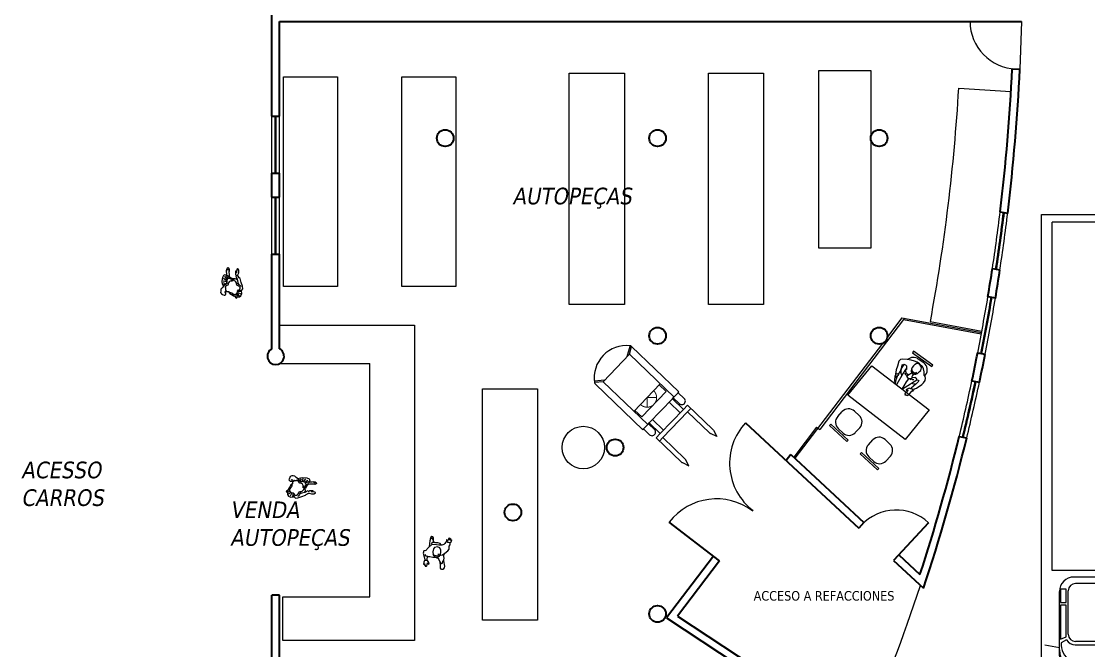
# Model space of a CAD drawing. Header units: millimetres. Extents: x 262 to 370, y -104 to 114.
# Drawn here: x 335.21 to 357.64, y -88.8 to -75.58 of the extents above; entities that cross this region are included whole.
import ezdxf

# ---------------------------------------------------------------- set-up
doc = ezdxf.new("R2010")
doc.units = ezdxf.units.MM
doc.header["$LTSCALE"] = 0.1
doc.layers.get('0').update_dxf_attribs({"lineweight": 9})
for name, color, linetype, lineweight in [('detalles', 2, 'Continuous', 9), ('letreros y cotas', 6, 'Continuous', 13), ('mobiliario', 3, 'Continuous', 13), ('muros', 4, 'Continuous', 30)]:
    doc.layers.add(name, color=color, linetype=linetype, lineweight=lineweight)
doc.styles.get("Standard").update_dxf_attribs({"font": 'tahoma.ttf', "oblique": 10, "height": 0.35})

# ---------------------------------------------------------------- blocks, each defined once
blk = doc.blocks.new('personasp21')
at = {"color": 0, "linetype": 'ByBlock'}
for p, q in [((-0.177, 0.013), (-0.199, 0.016)), ((-0.161, 0.038), (-0.179, 0.044)), ((-0.162, 0.068), (-0.165, 0.071)), ((0.004, 0.167), (0.011, 0.189)), ((0.02, 0.148), (0.048, 0.196)), ((0.065, 0.137), (0.079, 0.203)), ((0.086, 0.133), (0.138, 0.196)), ((0.121, 0.127), (0.183, 0.167)), ((0.127, 0.035), (0.155, 0.052)), ((0.134, 0.107), (0.199, 0.136)), ((0.138, 0.069), (0.182, 0.089)), ((-0.199, -0.069), (-0.237, -0.097)), ((-0.172, -0.093), (-0.236, -0.13)), ((-0.208, -0.042), (-0.232, -0.045)), ((-0.199, -0.02), (-0.213, -0.01)), ((-0.158, -0.104), (-0.188, -0.171)), ((-0.131, -0.106), (-0.14, -0.175)), ((0.014, -0.12), (0.018, -0.107)), ((0.018, -0.107), (0.03, -0.096)), ((0.03, -0.096), (0.035, -0.092))]:
    blk.add_line(p, q, dxfattribs=at)
for points in [[(0.044, 0.095), (0.023, 0.138), (-0.017, 0.189), (-0.062, 0.222), (-0.09, 0.25), (-0.13, 0.254), (-0.157, 0.257), (-0.189, 0.24), (-0.198, 0.219), (-0.213, 0.185), (-0.216, 0.171), (-0.206, 0.157), (-0.188, 0.145), (-0.154, 0.147), (-0.124, 0.145), (-0.12, 0.152), (-0.134, 0.162), (-0.16, 0.169), (-0.167, 0.164)], [(-0.138, 0.096), (-0.178, 0.066), (-0.198, 0.027), (-0.227, -0.015), (-0.251, -0.076), (-0.247, -0.139), (-0.227, -0.168), (-0.178, -0.19), (-0.123, -0.183), (-0.112, -0.175)], [(-0.027, 0.199), (0.025, 0.215), (0.071, 0.222), (0.162, 0.213), (0.205, 0.191), (0.219, 0.162), (0.207, 0.131), (0.195, 0.095), (0.171, 0.068), (0.151, 0.037), (0.13, -0.011)], [(0.111, -0.089), (0.124, -0.073), (0.128, -0.049), (0.127, -0.015), (0.117, 0.02), (0.128, 0.059), (0.135, 0.083), (0.127, 0.116), (0.107, 0.127), (0.078, 0.128), (0.02, 0.141)], [(0.083, 0.043), (0.087, 0.035), (0.106, 0.025), (0.106, 0.02), (0.09, 0.014), (0.088, 0.006)], [(0.212, 0.13), (0.24, 0.127), (0.274, 0.131), (0.305, 0.134), (0.335, 0.13), (0.357, 0.114), (0.364, 0.097), (0.354, 0.086), (0.327, 0.076), (0.289, 0.079), (0.263, 0.082), (0.226, 0.081), (0.178, 0.075)], [(0.289, 0.13), (0.313, 0.124), (0.332, 0.11), (0.33, 0.097), (0.319, 0.085), (0.299, 0.082), (0.271, 0.083)], [(-0.246, -0.052), (-0.271, -0.066), (-0.275, -0.076), (-0.27, -0.083), (-0.253, -0.09)], [(-0.113, -0.121), (-0.119, -0.144), (-0.117, -0.165), (-0.107, -0.187), (-0.082, -0.21), (-0.027, -0.204), (0.052, -0.178), (0.134, -0.151), (0.147, -0.135), (0.185, -0.113), (0.188, -0.106), (0.21, -0.108), (0.255, -0.123), (0.316, -0.125), (0.32, -0.117), (0.33, -0.116), (0.329, -0.107), (0.339, -0.107), (0.34, -0.097), (0.333, -0.094), (0.33, -0.084), (0.253, -0.079), (0.255, -0.073), (0.277, -0.068), (0.295, -0.065), (0.291, -0.058), (0.257, -0.058), (0.217, -0.059), (0.206, -0.072), (0.189, -0.072), (0.182, -0.062), (0.119, -0.092), (0.051, -0.107), (0.014, -0.121), (0.004, -0.139), (-0.016, -0.162), (-0.033, -0.175)]]:
    blk.add_lwpolyline(points, dxfattribs=at)
blk.add_lwpolyline([(0.104, 0.002), (0.1, 0.002), (0.082, 0.006), (0.079, 0.014), (0.083, 0.033), (0.082, 0.05), (0.075, 0.068), (0.065, 0.078), (0.045, 0.095), (0.014, 0.099), (-0.004, 0.109), (-0.009, 0.128), (-0.031, 0.158), (-0.041, 0.164), (-0.062, 0.152), (-0.079, 0.152), (-0.093, 0.157), (-0.121, 0.14), (-0.14, 0.121), (-0.14, 0.099), (-0.147, 0.079), (-0.158, 0.066), (-0.155, 0.047), (-0.162, 0.024), (-0.177, 0.01), (-0.196, -0.02), (-0.203, -0.045), (-0.188, -0.079), (-0.153, -0.103), (-0.127, -0.101), (-0.105, -0.12), (-0.099, -0.138), (-0.081, -0.155), (-0.055, -0.152), (-0.037, -0.138), (-0.023, -0.123), (-0.009, -0.099), (-0.001, -0.083), (0.021, -0.076), (0.048, -0.075), (0.063, -0.065), (0.078, -0.051), (0.086, -0.037), (0.099, -0.031), (0.107, -0.01), (0.107, 0.006)], close=True, dxfattribs=at)
blk = doc.blocks.new('personasp13')
for points in [[(0.082, -0.064), (0.128, -0.056), (0.175, -0.025), (0.238, 0.027), (0.266, 0.061), (0.269, 0.126), (0.29, 0.154), (0.286, 0.197), (0.307, 0.212), (0.319, 0.25), (0.312, 0.257), (0.298, 0.239), (0.302, 0.275), (0.293, 0.282), (0.283, 0.251), (0.281, 0.293), (0.271, 0.298), (0.264, 0.257), (0.26, 0.286), (0.25, 0.286), (0.242, 0.246), (0.23, 0.243), (0.218, 0.257), (0.207, 0.253), (0.211, 0.234), (0.231, 0.21), (0.207, 0.215), (0.19, 0.203), (0.175, 0.176), (0.156, 0.155), (0.111, 0.147), (0.051, 0.147), (-0.048, 0.155), (-0.103, 0.148), (-0.168, 0.097), (-0.23, 0.022), (-0.226, 0.035), (-0.264, 0.023), (-0.278, -0.026), (-0.261, -0.104), (-0.247, -0.164), (-0.264, -0.21), (-0.273, -0.253), (-0.261, -0.263), (-0.255, -0.241), (-0.252, -0.277), (-0.24, -0.28), (-0.238, -0.268), (-0.235, -0.294), (-0.221, -0.297), (-0.216, -0.275), (-0.211, -0.299), (-0.201, -0.299), (-0.192, -0.224), (-0.182, -0.234), (-0.165, -0.255), (-0.153, -0.246), (-0.168, -0.203), (-0.197, -0.174), (-0.195, -0.155), (-0.187, -0.097), (-0.139, -0.097), (-0.079, -0.107), (-0.009, -0.113)], [(-0.05, 0.197), (-0.06, 0.236), (-0.079, 0.267), (-0.099, 0.291), (-0.125, 0.275), (-0.141, 0.238), (-0.144, 0.178), (-0.154, 0.111)], [(-0.065, 0.25), (-0.063, 0.299), (-0.074, 0.32), (-0.098, 0.325), (-0.12, 0.31), (-0.13, 0.274)], [(0.096, 0.15), (0.074, 0.176), (0.027, 0.19), (-0.019, 0.191), (-0.053, 0.197), (-0.091, 0.197), (-0.111, 0.171)], [(0.231, 0.209), (0.259, 0.207), (0.284, 0.197)], [(-0.249, -0.159), (-0.231, -0.172), (-0.202, -0.174)], [(-0.185, -0.097), (-0.214, -0.09), (-0.237, -0.054)], [(0.082, -0.041), (0.067, -0.063), (0.051, -0.064), (0.043, -0.056), (0.041, -0.036), (0.038, -0.064), (0.029, -0.083), (0.014, -0.088), (-0.005, -0.083), (-0.033, -0.075), (-0.057, -0.064), (-0.067, -0.045)], [(0.024, -0.121), (0.031, -0.123), (0.048, -0.16), (0.067, -0.203), (0.087, -0.225), (0.103, -0.239), (0.123, -0.231), (0.135, -0.201), (0.154, -0.169), (0.158, -0.121), (0.152, -0.105), (0.154, -0.09), (0.161, -0.037)], [(0.147, -0.186), (0.166, -0.296), (0.158, -0.335), (0.134, -0.368), (0.103, -0.368), (0.087, -0.339), (0.082, -0.304), (0.084, -0.267), (0.077, -0.222)]]:
    blk.add_lwpolyline(points)
blk.add_lwpolyline([(0.01, -0.127), (0.019, -0.118), (0.024, -0.102), (0.062, -0.086), (0.084, -0.045), (0.092, -0.001), (0.092, 0.04), (0.069, 0.091), (0.019, 0.11), (-0.043, 0.098), (-0.066, 0.065), (-0.074, 0.006), (-0.067, -0.059), (-0.049, -0.092), (-0.02, -0.099), (-0.009, -0.103), (-0.001, -0.12)], close=True)
blk = doc.blocks.new('per')
at = {"color": 0, "linetype": 'ByBlock'}
for p, q in [((108.861, 28.798), (108.853, 28.812)), ((108.858, 28.779), (108.861, 28.798)), ((108.859, 28.767), (108.858, 28.779)), ((108.868, 28.767), (108.859, 28.767)), ((109.076, 28.679), (109.121, 28.743)), ((109.189, 28.89), (109.181, 28.909)), ((109.254, 28.848), (109.226, 28.861)), ((108.984, 28.531), (109.025, 28.597)), ((109.025, 28.597), (109.076, 28.679))]:
    blk.add_line(p, q, dxfattribs=at)
for points in [[(108.986, 28.529), (108.989, 28.533), (109.045, 28.571), (109.294, 28.722), (109.319, 28.719), (109.332, 28.693), (109.268, 28.631), (109.171, 28.551), (109.162, 28.533), (109.128, 28.546), (109.075, 28.522), (109.066, 28.512), (109.07, 28.506), (109.105, 28.509), (109.112, 28.503), (109.038, 28.44), (109.049, 28.431), (109.039, 28.409), (109.048, 28.408), (109.064, 28.41), (109.076, 28.403), (109.085, 28.403), (109.104, 28.394), (109.145, 28.436), (109.194, 28.49), (109.206, 28.486), (109.244, 28.532), (109.286, 28.55), (109.396, 28.624), (109.435, 28.66), (109.467, 28.708), (109.474, 28.762), (109.469, 28.792), (109.449, 28.824), (109.448, 28.894), (109.436, 28.954), (109.413, 29.001), (109.346, 29.063), (109.3, 29.093), (109.241, 29.119), (109.175, 29.139), (109.087, 29.151), (108.986, 29.158), (108.948, 29.152), (108.915, 29.117), (108.888, 29.014), (108.859, 28.934), (108.853, 28.888), (108.845, 28.85), (108.853, 28.841), (108.829, 28.796), (108.821, 28.719), (108.832, 28.647), (108.841, 28.648), (108.842, 28.674), (108.85, 28.665), (108.852, 28.692), (108.862, 28.743), (108.872, 28.768), (108.879, 28.78), (108.886, 28.804), (108.89, 28.822), (108.906, 28.82), (108.912, 28.841), (108.914, 28.864), (108.927, 28.873), (108.949, 28.909), (108.976, 28.991), (108.986, 29.039), (109.022, 29.05), (109.054, 29.038), (109.077, 29.016), (109.074, 28.959), (109.077, 28.944), (109.06, 28.953), (109.038, 28.923), (109.004, 28.865), (108.873, 28.636), (108.868, 28.62)], [(109.108, 28.826), (109.073, 28.855), (109.063, 28.9), (109.061, 28.933), (109.069, 28.939)], [(109.296, 28.854), (109.273, 28.856), (109.287, 28.885), (109.262, 28.865), (109.242, 28.867), (109.222, 28.879), (109.2, 28.905), (109.191, 28.935), (109.19, 28.959)], [(108.854, 28.846), (108.871, 28.856), (108.89, 28.851), (108.902, 28.832)], [(109.088, 28.813), (109.063, 28.822), (109.045, 28.864)], [(109.225, 28.849), (109.201, 28.813), (109.183, 28.774), (109.187, 28.761), (109.175, 28.743), (109.122, 28.748), (109.083, 28.793), (109.096, 28.812), (109.183, 28.869)], [(109.148, 28.747), (109.165, 28.721)], [(109.183, 28.742), (109.203, 28.734), (109.227, 28.734)], [(109.297, 28.729), (109.278, 28.756), (109.266, 28.773), (109.234, 28.767), (109.198, 28.774)], [(109.176, 28.543), (109.195, 28.533), (109.206, 28.495)]]:
    blk.add_lwpolyline(points, dxfattribs=at)
blk.add_lwpolyline([(109.198, 28.848), (109.218, 28.858), (109.24, 28.845), (109.27, 28.841), (109.309, 28.859), (109.35, 28.901), (109.376, 28.921), (109.375, 28.931), (109.385, 28.95), (109.392, 28.979), (109.38, 29.014), (109.356, 29.043), (109.32, 29.064), (109.286, 29.069), (109.254, 29.048), (109.243, 29.039), (109.24, 29.042), (109.219, 29.015), (109.196, 28.984), (109.178, 28.948), (109.171, 28.922), (109.176, 28.896), (109.192, 28.876), (109.189, 28.854)], close=True, dxfattribs=at)
at = {"layer": 'mobiliario', "ltscale": 0.1}
for p, q in [((109.223, 29.327), (109.2, 29.294)), ((109.2, 29.294), (109.605, 29.002)), ((109.629, 29.034), (109.223, 29.327)), ((109.437, 29.079), (109.323, 29.161)), ((109.021, 29.049), (108.99, 29.007)), ((109.605, 29.002), (109.629, 29.034)), ((109.461, 28.805), (109.478, 28.828))]:
    blk.add_line(p, q, dxfattribs=at)
for centre, start, end in [((109.218, 29.015), 54.1862, 131.7574), ((109.136, 28.901), 144.1862, 207.6788), ((109.332, 28.933), 324.1862, 54.1862), ((109.25, 28.819), 247.3669, 279.4926)]:
    blk.add_arc(centre, 0.18, start, end, dxfattribs=at)
blk = doc.blocks.new('camionp1')
for p, q in [((0.577, 1.067), (0.63, 1.373)), ((2.202, -1.219), (2.202, 1.219)), ((2.202, 1.219), (9.517, 1.219)), ((9.517, -1.219), (9.517, 1.219)), ((0.406, 1.067), (1.759, 1.067)), ((0.747, 0.921), (0.683, 1.028)), ((1.473, 1.042), (0.756, 1.042)), ((0.756, 1.042), (0.811, 0.925)), ((0.811, 0.925), (1.473, 0.925)), ((1.473, 0.925), (1.473, 1.042)), ((1.808, 1.042), (1.531, 1.042)), ((1.531, 1.042), (1.531, 0.925)), ((1.531, 0.925), (1.808, 0.925)), ((1.808, 0.925), (1.808, 1.042)), ((0.641, 0.734), (0.641, -0.734)), ((0.709, -0.73), (0.709, 0.73)), ((0.861, 0.882), (1.775, 0.882)), ((1.928, -0.73), (1.928, 0.73)), ((2.064, -0.762), (2.064, 0.762)), ((0, -0.66), (0, 0.66)), ((0.076, -0.61), (0.076, 0.61)), ((0.861, -0.882), (1.775, -0.882)), ((0.406, -1.067), (1.759, -1.067)), ((0.577, -1.067), (0.63, -1.373)), ((0.747, -0.921), (0.683, -1.028)), ((0.756, -1.042), (0.811, -0.925)), ((1.473, -1.042), (0.756, -1.042)), ((0.811, -0.925), (1.473, -0.925)), ((1.473, -0.925), (1.473, -1.042)), ((1.531, -1.042), (1.531, -0.925)), ((1.531, -0.925), (1.808, -0.925)), ((1.808, -1.042), (1.531, -1.042)), ((1.808, -0.925), (1.808, -1.042)), ((2.202, -1.219), (9.517, -1.219))]:
    blk.add_line(p, q)
blk.add_lwpolyline([(0.442, -0.257, 0.15854), (0.397, -0.272, 0.106465), (0.35, -0.324, 0.07162), (0.319, -0.402, 0.071565), (0.312, -0.486, 0.057969), (0.322, -0.578, 0.07162), (0.35, -0.648, 0.106465), (0.397, -0.701, 0.15854), (0.442, -0.716, 0.15854), (0.488, -0.701, 0.106465), (0.535, -0.648, 0.07162), (0.562, -0.578, 0.057969), (0.573, -0.486, 0.057969), (0.562, -0.394, 0.07162), (0.535, -0.324, 0.106465), (0.488, -0.272, 0.15854)], format="xyb", close=True)
for centre, radius, start, end in [((0.406, 0.66), 0.406, 90, 180), ((0.533, 0.61), 0.457, 90, 180), ((0.65, 0.628), 0.402, 85.2278, 147.2096), ((0.861, 0.73), 0.223, 120.7075, 180), ((1.759, 0.762), 0.305, 0, 90), ((5.497, 0), 5.267, 171.4226, 188.8918), ((0.44, 0.763), 0.152, 147.2096, 171.4226), ((0.861, 0.73), 0.152, 90, 180), ((1.775, 0.73), 0.152, 0, 90), ((0.184, 0.525), 0.153, 134.4871, 225.1562), ((0.184, -0.525), 0.153, 134.8438, 225.5129), ((0.406, -0.66), 0.406, 180, 270), ((0.533, -0.61), 0.457, 180, 270), ((0.44, -0.763), 0.152, 188.5774, 212.7904), ((0.65, -0.628), 0.402, 207.6368, 274.7722), ((0.861, -0.73), 0.223, 180, 239.2925), ((0.861, -0.73), 0.152, 180, 270), ((1.759, -0.762), 0.305, 270, 0), ((1.775, -0.73), 0.152, 270, 0)]:
    blk.add_arc(centre, radius, start, end)
blk = doc.blocks.new('mcargasplanta')
for p, q in [((0.38, 4.897), (0.274, 5.096)), ((1.68, 5.11), (0.3, 5.11)), ((0.38, 4.96), (0.3, 5.11)), ((1.68, 4.96), (0.38, 4.96)), ((0.38, 4.16), (0.38, 4.96)), ((1.28, 4.16), (1.28, 4.96)), ((1.68, 5.088), (1.68, 5.11)), ((1.855, 5.088), (1.68, 5.088)), ((1.68, 4.938), (1.68, 5.088)), ((1.855, 4.938), (1.68, 4.938)), ((1.68, 4.91), (1.68, 4.938)), ((2, 5.035), (2.74, 5.035)), ((2, 4.91), (2, 5.035)), ((2.1, 4.935), (2.1, 5.035)), ((2.1, 4.935), (2.74, 4.935)), ((2.1, 4.185), (2.1, 4.935)), ((2.759, 5.032), (2.9, 4.985)), ((2.9, 4.985), (2.759, 4.939)), ((1.48, 4.93), (1.28, 4.93)), ((1.48, 4.19), (1.48, 4.93)), ((1.68, 4.91), (2, 4.91)), ((1.68, 4.21), (1.68, 4.91)), ((1.68, 4.81), (2, 4.81)), ((2, 4.21), (2, 4.91)), ((1.68, 4.31), (2, 4.31)), ((0.38, 4.207), (0.24, 4.042)), ((0.38, 4.16), (0.263, 4.023)), ((1.68, 4.16), (0.38, 4.16)), ((1.48, 4.19), (1.28, 4.19)), ((1.68, 4.21), (2, 4.21)), ((1.68, 4.183), (1.68, 4.21)), ((1.855, 4.183), (1.68, 4.183)), ((1.68, 4.033), (1.68, 4.183)), ((2, 4.085), (2, 4.21)), ((2, 4.085), (2.74, 4.085)), ((2.1, 4.185), (2.74, 4.185)), ((2.1, 4.085), (2.1, 4.185)), ((2.9, 4.135), (2.759, 4.182)), ((2.759, 4.089), (2.9, 4.135)), ((1.68, 4.01), (0.3, 4.01)), ((1.855, 4.033), (1.68, 4.033)), ((1.68, 4.01), (1.68, 4.033))]:
    blk.add_line(p, q)
at = {"const_width": 0.02}
blk.add_lwpolyline([(1.28, 4.36, 1), (1.28, 4.76, 1)], format="xyb", dxfattribs=at)
for points in [[(1.28, 4.56), (1.42, 4.703)], [(1.28, 4.56), (1.42, 4.418)]]:
    blk.add_lwpolyline(points, dxfattribs=at)
for centre, radius, start, end in [((0.68, 4.56), 0.68, 127.8056, 232.1944), ((0.3, 5.05), 0.06, 90, 127.8056), ((1.855, 5.013), 0.075, 270, 90), ((2.74, 4.975), 0.06, 71.5651, 90), ((2.74, 4.995), 0.06, 270, 288.4349), ((1.855, 4.108), 0.075, 270, 90), ((2.74, 4.125), 0.06, 71.5651, 90), ((2.74, 4.145), 0.06, 270, 288.4349), ((0.3, 4.07), 0.06, 232.1944, 270)]:
    blk.add_arc(centre, radius, start, end)

msp = doc.modelspace()

# ---------------------------------------------------------------- linework, layer by layer
at = {"layer": 'detalles'}
for p, q in [((356.225, -75.582), (356.19, -76.585)), ((340.475, -78.77), (340.475, -77.57)), ((340.635, -78.77), (340.635, -77.57)), ((340.475, -80.47), (340.475, -79.27)), ((340.635, -80.47), (340.635, -79.27))]:
    msp.add_line(p, q, dxfattribs=at)
at = {"layer": 'detalles', "ltscale": 0.1}
for centre, radius, start, end in [((356.145, -75.582), 1, 180, 268.0212), ((351.343, -84.861), 1.25, 137.0917, 232.6447), ((349.819, -86.857), 1.25, 52.6447, 142.6447), ((353.593, -86.843), 1, 47.0917, 137.0917)]:
    msp.add_arc(centre, radius, start, end, dxfattribs=at)
at = {"layer": 'detalles'}
for radius, start, end in [(40.52, 351.3572, 353.0557), (40.68, 351.3505, 353.0424), (40.52, 348.8117, 350.5085), (40.68, 348.815, 350.5052), (40.52, 346.2645, 347.963), (40.68, 346.2779, 347.9697), (40.6, 336.8687, 341.7036)]:
    msp.add_arc((315.555, -74.68), radius, start, end, dxfattribs=at)
at = {"layer": 'mobiliario', "ltscale": 0.1}
for p, q in [((354.907, -76.987), (356.005, -77.051)), ((340.544, -78.77), (340.544, -77.57)), ((340.566, -78.77), (340.566, -77.57)), ((340.544, -80.47), (340.544, -79.27)), ((340.566, -80.47), (340.566, -79.27)), ((353.713, -81.805), (355.386, -82.116)), ((353.748, -81.842), (355.381, -82.146)), ((340.635, -81.963), (343.473, -81.963)), ((343.473, -81.963), (343.473, -88.581)), ((354.31, -81.886), (355.392, -82.087)), ((340.635, -82.763), (342.53, -82.763)), ((342.53, -87.665), (342.53, -82.763)), ((352.365, -83.878), (352.461, -83.775)), ((352.715, -83.766), (352.818, -83.861)), ((352.193, -84.067), (352.22, -84.037)), ((352.559, -84.407), (352.193, -84.067)), ((352.22, -84.037), (352.587, -84.377)), ((351.921, -84.104), (351.985, -84.152)), ((352.478, -84.228), (352.375, -84.132)), ((352.827, -84.115), (352.732, -84.218)), ((352.587, -84.377), (352.559, -84.407)), ((353.008, -84.474), (353.103, -84.371)), ((353.358, -84.361), (353.461, -84.457)), ((352.836, -84.662), (352.863, -84.633)), ((353.202, -85.002), (352.836, -84.662)), ((352.863, -84.633), (353.23, -84.973)), ((353.121, -84.823), (353.018, -84.728)), ((353.47, -84.711), (353.375, -84.814)), ((353.23, -84.973), (353.202, -85.002)), ((340.704, -87.665), (342.53, -87.665)), ((340.704, -88.581), (340.704, -87.665)), ((343.473, -88.581), (340.704, -88.581))]:
    msp.add_line(p, q, dxfattribs=at)
at = {"layer": 'mobiliario'}
for p, q in [((353.768, -81.815), (351.985, -84.152)), ((353.713, -81.805), (353.407, -82.206)), ((353.302, -82.344), (351.463, -84.754)), ((351.921, -84.104), (351.439, -84.735))]:
    msp.add_line(p, q, dxfattribs=at)
at = {"layer": 'mobiliario', "ltscale": 0.1}
for points in [[(346.724, -76.666), (347.883, -76.666), (347.883, -81.524), (346.724, -81.524)], [(349.649, -76.666), (350.808, -76.666), (350.808, -81.524), (349.649, -81.524)], [(351.964, -76.611), (353.059, -76.611), (353.059, -80.344), (351.964, -80.344)], [(340.722, -76.749), (341.854, -76.749), (341.854, -81.15), (340.722, -81.15)], [(343.206, -76.749), (344.339, -76.749), (344.339, -81.15), (343.206, -81.15)], [(354.289, -83.741), (353.783, -84.359), (352.578, -83.433), (353.084, -82.814)], [(344.9, -83.298), (346.059, -83.298), (346.059, -88.156), (344.9, -88.156)]]:
    msp.add_lwpolyline(points, close=True, dxfattribs=at)
at = {"layer": 'mobiliario'}
msp.add_lwpolyline([(356.647, -79.634), (359.647, -79.634), (359.647, -89.634), (356.647, -89.634)], close=True, dxfattribs=at)
at = {"layer": 'mobiliario', "ltscale": 0.1}
msp.add_circle((347.018, -84.531), 0.446, dxfattribs=at)
at = {"layer": 'mobiliario'}
for radius, start, end in [(39.42, 349.4668, 356.6445), (40.589, 351.3543, 353.0499), (40.611, 351.3534, 353.0481), (40.589, 348.8131, 350.5071), (40.611, 348.8136, 350.5066), (40.589, 346.2645, 347.9659), (40.611, 346.2779, 347.9668)]:
    msp.add_arc((315.555, -74.68), radius, start, end, dxfattribs=at)
at = {"layer": 'mobiliario', "ltscale": 0.1}
for centre, start, end in [((352.593, -83.898), 47.1806, 137.1806), ((352.695, -83.993), 317.1806, 47.1806), ((352.497, -84), 137.1806, 227.1806), ((352.6, -84.096), 227.1806, 317.1806), ((353.236, -84.493), 47.1806, 137.1806), ((353.14, -84.596), 137.1806, 227.1806), ((353.338, -84.589), 317.1806, 47.1806), ((353.243, -84.691), 227.1806, 317.1806)]:
    msp.add_arc(centre, 0.18, start, end, dxfattribs=at)
at = {"layer": 'muros'}
for p, q in [((340.475, -75.582), (340.475, -71.259)), ((340.475, -77.57), (340.475, -75.582)), ((340.635, -75.582), (356.225, -75.582)), ((340.635, -77.57), (340.635, -75.582)), ((340.475, -77.57), (340.635, -77.57)), ((340.475, -78.77), (340.635, -78.77)), ((340.475, -79.27), (340.475, -78.77)), ((340.635, -79.27), (340.635, -78.77)), ((340.475, -79.27), (340.635, -79.27)), ((355.777, -79.579), (355.935, -79.607)), ((340.475, -82.459), (340.475, -80.47)), ((340.475, -80.47), (340.635, -80.47)), ((340.635, -82.459), (340.635, -80.47)), ((355.614, -80.769), (355.772, -80.797)), ((355.52, -81.361), (355.677, -81.39)), ((355.304, -82.542), (355.462, -82.571)), ((355.184, -83.13), (355.341, -83.158)), ((355.184, -83.13), (355.341, -83.158)), ((350.428, -84.01), (352.806, -86.221)), ((354.916, -84.301), (355.073, -84.329)), ((351.382, -84.678), (351.284, -84.806)), ((351.382, -84.678), (352.915, -86.104)), ((353.648, -86.784), (354.092, -87.198)), ((349.756, -86.809), (348.764, -88.108)), ((349.883, -86.906), (348.996, -88.068)), ((353.539, -86.902), (354.166, -87.485)), ((340.475, -89.439), (340.475, -87.63)), ((340.635, -89.439), (340.635, -87.63)), ((348.764, -88.108), (352.759, -90.733)), ((348.996, -88.068), (352.959, -90.673))]:
    msp.add_line(p, q, dxfattribs=at)
at = {"layer": 'muros', "ltscale": 0.1}
for p, q in [((356.03, -76.577), (356.19, -76.585)), ((349.883, -86.906), (348.826, -86.099)), ((352.915, -86.104), (352.806, -86.221)), ((354.274, -86.111), (353.539, -86.902)), ((340.635, -87.63), (340.475, -87.63))]:
    msp.add_line(p, q, dxfattribs=at)
for centre in [(344.117, -78.034), (348.579, -78.034), (353.234, -78.034), (348.579, -82.183), (353.234, -82.183), (347.687, -84.53), (345.539, -85.891), (348.579, -88.024)]:
    msp.add_circle(centre, 0.175, dxfattribs=at)
at = {"layer": 'muros'}
for radius, start, end in [(40.52, 353.0557, 357.3156), (40.68, 353.0424, 357.3156), (40.52, 350.5085, 351.3572), (40.68, 350.5052, 351.3505), (40.52, 347.963, 348.8117), (40.68, 347.9697, 348.815), (40.52, 342.0046, 346.2645), (40.68, 341.652, 346.2779)]:
    msp.add_arc((315.555, -74.68), radius, start, end, dxfattribs=at)
at = {"layer": 'muros', "ltscale": 0.1}
msp.add_arc((340.555, -82.615), 0.175, 117.2029, 62.7971, dxfattribs=at)

# ---------------------------------------------------------------- block references
at = {"layer": 'mobiliario', "rotation": 90}
for name, p in [('camionp1', (358.09, -89.313)), ('personasp21', (339.655, -81.117))]:
    msp.add_blockref(name, p, dxfattribs=at)
at = {"layer": 'mobiliario', "color": 0, "rotation": 316.1909646713188}
msp.add_blockref('mcargasplanta', (344.279, -85.888), dxfattribs=at)
at = {"layer": 'mobiliario'}
for name, p in [('per', (244.734, -111.833)), ('personasp21', (341.05, -85.38)), ('personasp13', (343.934, -86.724))]:
    msp.add_blockref(name, p, dxfattribs=at)

# ---------------------------------------------------------------- texts
at = {"layer": 'detalles', "oblique": 10}
for s, p in [('AUTOPEÇAS', (345.529, -79.424)), ('ACESSO', (335.208, -85.176)), ('CARROS', (335.208, -85.757)), ('VENDA', (339.598, -86.013)), ('AUTOPEÇAS', (339.598, -86.594))]:
    msp.add_text(s, height=0.35, dxfattribs=at).set_placement(p)
at = {"layer": 'letreros y cotas'}
msp.add_text('ACCESO A REFACCIONES', height=0.2, dxfattribs=at).set_placement((350.598, -87.744))

doc.saveas('drawing.dxf')
